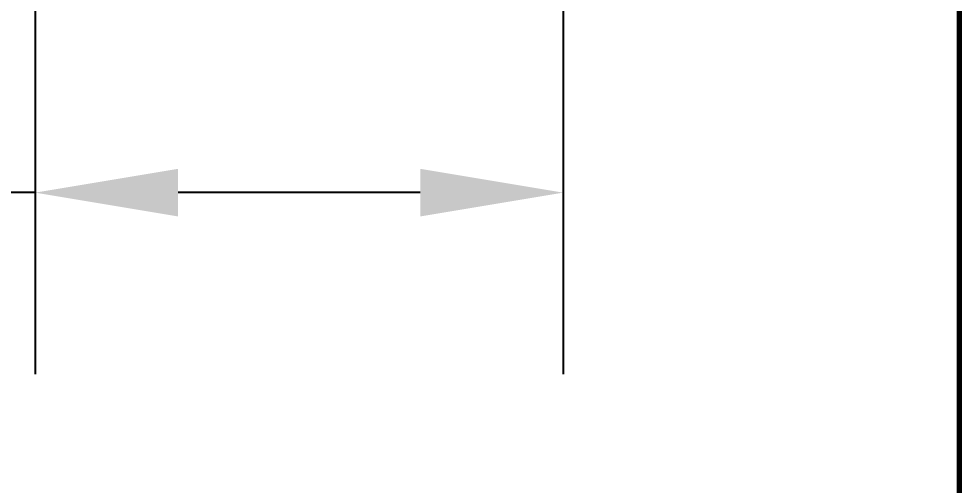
# Model space of a CAD drawing. Header units: millimetres. Extents: x 100 to 5488, y 100 to 4218.
# Drawn here: x 5159.2 to 5488, y 1144.7 to 1307.8 of the extents above; entities that cross this region are included whole.
import ezdxf

# ---------------------------------------------------------------- set-up
doc = ezdxf.new("R2010")
doc.units = ezdxf.units.MM
doc.header["$LTSCALE"] = 20
doc.layers.add('Border (ANSI)', color=7, linetype='Continuous', lineweight=70)
doc.layers.add('Dimension (ANSI)', color=7, linetype='Continuous', lineweight=25)
doc.styles.add('My Text', font='tahoma.ttf')
doc.dimstyles.new('My Dimension - mm [in] (ANSI)', dxfattribs={"dimscale": 20, "dimtxt": 0.7, "dimasz": 2.5, "dimexe": 3.175, "dimexo": 1.6002, "dimgap": 0.8, "dimtad": 0, "dimtoh": 1, "dimrnd": 1e-08, "dimzin": 4, "dimdsep": 46, "dimtxsty": 'My Text', "dimcen": 0.09, "dimdle": 10, "dimclrd": 1, "dimclre": 1, "dimclrt": 1, "dimadec": 1, "dimazin": 1, "dimtfac": 4.354286, "dimtofl": 0, "dimtmove": 0, "dimatfit": 3, "dimfxl": 1, "dimtolj": 1, "dimtzin": 4, "dimlwd": -1, "dimlwe": -1, "dimarcsym": 0})

# ---------------------------------------------------------------- blocks, each defined once
blk = doc.blocks.new('Borders Chauvet_A')
at = {"layer": 'Border (ANSI)'}
blk.add_line((274.4, 210.9), (274.4, 5), dxfattribs=at)
blk = doc.blocks.new('*D22')
at = {"layer": 'Defpoints', "color": 0, "transparency": 16777216}
for p in [(5349.57, 1503.17), (5164.87, 1454.57), (5164.87, 1247.03)]:
    blk.add_point(p, dxfattribs=at)
at = {"layer": 'Dimension (ANSI)', "color": 1, "transparency": 16777216}
for p, q in [((5349.57, 1471.16), (5349.57, 1183.53)), ((5164.87, 1422.57), (5164.87, 1183.53)), ((5164.87, 1247.03), (5114.87, 1247.03)), ((5299.57, 1247.03), (5214.87, 1247.03))]:
    blk.add_line(p, q, dxfattribs=at)
for points in [[(5214.87, 1255.36), (5214.87, 1238.7), (5164.87, 1247.03)], [(5299.57, 1255.36), (5299.57, 1238.7), (5349.57, 1247.03)]]:
    blk.add_solid(points, dxfattribs=at)
at = {"layer": 'Dimension (ANSI)', "color": 1, "transparency": 16777216, "insert": (5007.44, 1256.19), "char_height": 14, "attachment_point": 2, "style": 'My Text'}
blk.add_mtext('\\A1;184.70 mm [7.272 in]', dxfattribs=at)

msp = doc.modelspace()

# ---------------------------------------------------------------- block references
at = {"xscale": 20, "yscale": 20, "zscale": 20}
msp.add_blockref('Borders Chauvet_A', (0, 0), dxfattribs=at)

# ---------------------------------------------------------------- dimensions: what is measured, and where the dimension line sits
at = {"layer": 'Dimension (ANSI)', "color": 1, "true_color": 0xff0000}
dim = msp.add_linear_dim(base=(5164.872, 1247.031), p1=(5349.572, 1503.166), p2=(5164.872, 1454.574), angle=180, text='<> mm [7.272 in]', dimstyle='My Dimension - mm [in] (ANSI)', override={"dimgap": 0.8, "dimtoh": 0, "dimdec": 2, "dimpost": '', "dimtol": 0, "dimlim": 0, "dimtp": 0, "dimtm": 0, "dimtdec": 2, "dimatfit": 2}, dxfattribs=at)
dim.commit()
dim.dimension.update_dxf_attribs({"geometry": '*D22', "text_midpoint": (5007.444, 1247.031), "dimtype": 160})

doc.saveas('drawing.dxf')
